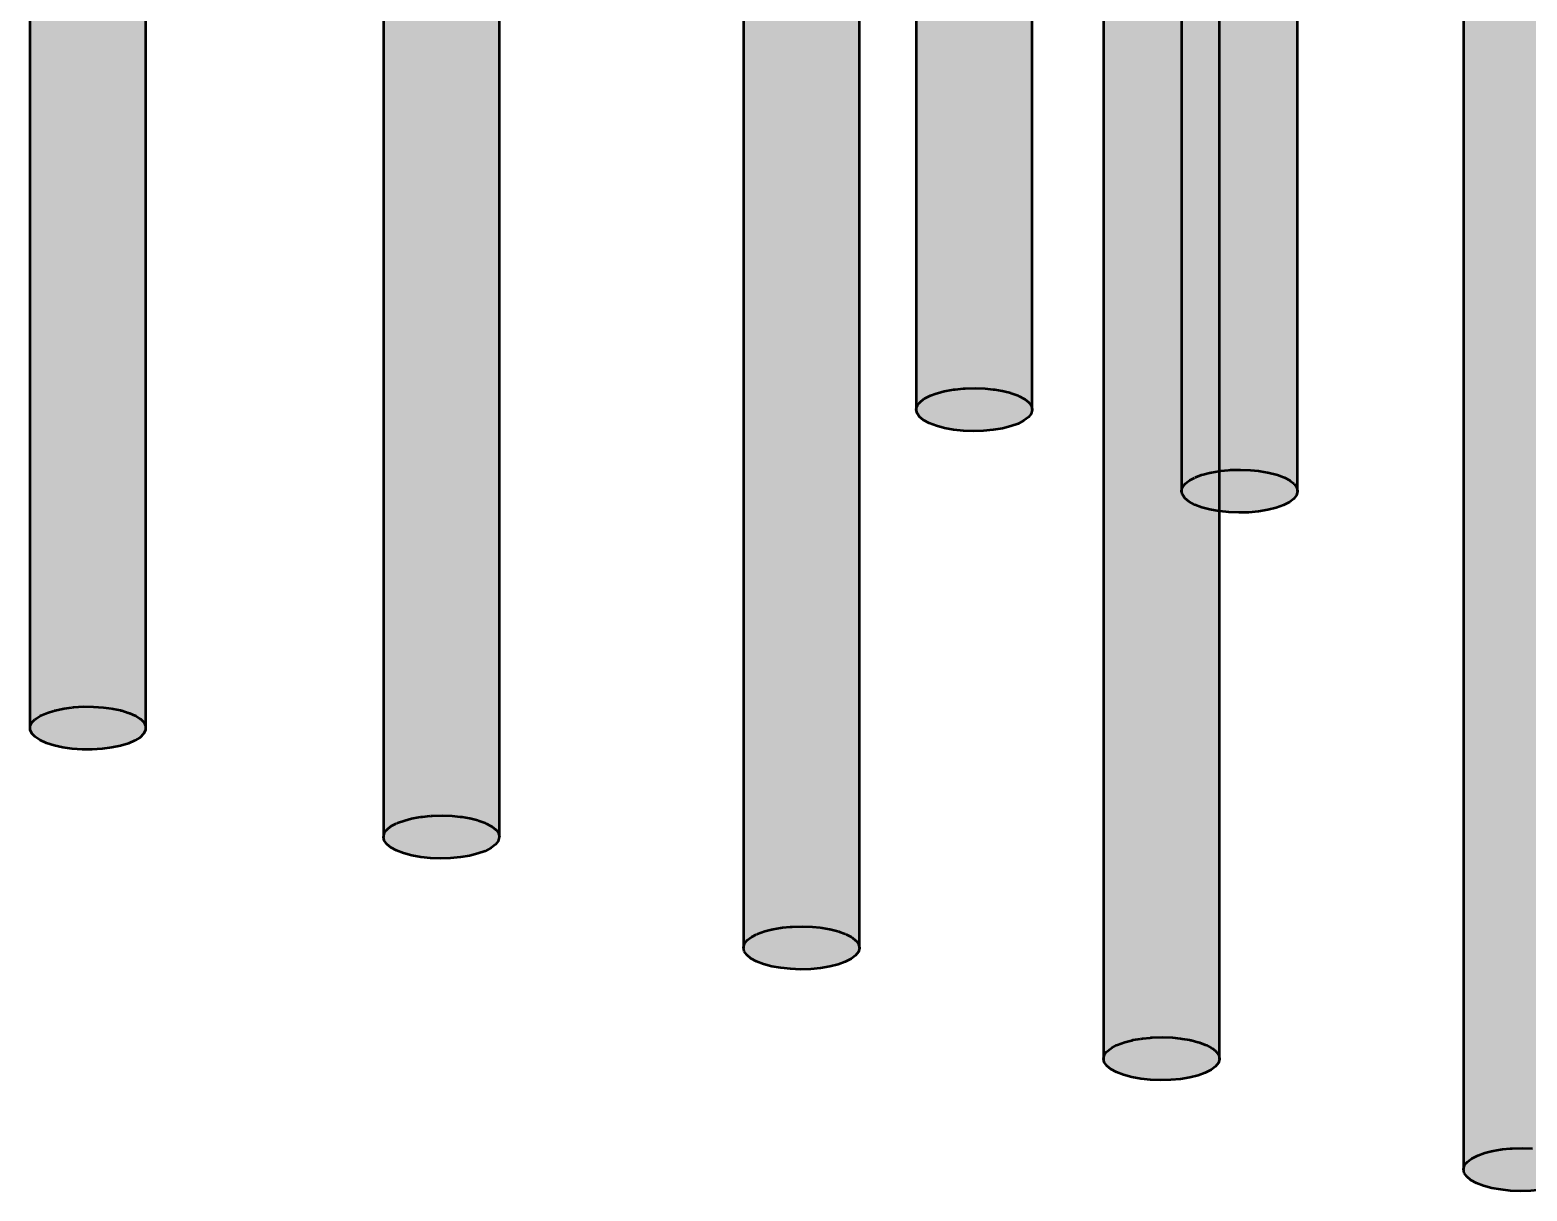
# Model space of a CAD drawing. Header units: metres. Extents: x -902 to -724, y 0 to 650.
# Drawn here: x -898.55 to -888.86, y 575.51 to 583.03 of the extents above; entities that cross this region are included whole.
import ezdxf

# ---------------------------------------------------------------- set-up
doc = ezdxf.new("R2010")
doc.units = ezdxf.units.M
doc.layers.add('D-BDGE-FNDN', color=7, linetype='Continuous', lineweight=50)
doc.layers.add('D-BDGE-FNDN-PILE-CONC', color=7, linetype='Continuous', lineweight=50)

# ---------------------------------------------------------------- blocks, each defined once
blk = doc.blocks.new('01_SFO_FRP_Pile_CastInPlace_CS - CAST-IN-PLACE PILE - 0750-7668704-3D VIEW')
at = {"layer": 'D-BDGE-FNDN', "true_color": 0xc0c0c0, "transparency": 33554647}
for points in [[(-896.1336, 577.6975), (-896.1336, 587.4974), (-896.1791, 587.5147), (-896.2158, 587.5348), (-896.2426, 587.5568), (-896.2586, 587.5803), (-896.2633, 587.6045), (-896.2633, 577.8046), (-896.2586, 577.7805), (-896.2386, 577.7538), (-896.2158, 577.7349), (-896.1791, 577.7149)], [(-895.8938, 577.6637), (-895.8286, 577.6655), (-895.7652, 577.6714), (-895.7056, 577.6813), (-895.6515, 577.6949), (-895.6046, 577.7118), (-895.5664, 577.7314), (-895.5374, 577.7538), (-895.52, 577.7765), (-895.5134, 577.8006), (-895.5134, 587.6004), (-895.52, 587.5763), (-895.5379, 587.553), (-895.5664, 587.5312), (-895.6046, 587.5116), (-895.6515, 587.4948), (-895.7056, 587.4812), (-895.7652, 587.4713), (-895.8286, 587.4653), (-895.8938, 587.4636), (-895.9736, 587.4676), (-896.0217, 587.4726), (-896.0806, 587.4832), (-896.1336, 587.4974), (-896.1336, 577.6975), (-896.0806, 577.6834), (-896.0217, 577.6728), (-895.9588, 577.6662)]]:
    blk.add_hatch(color=9, dxfattribs=at).paths.add_polyline_path(points)
at = {"layer": 'D-BDGE-FNDN-PILE-CONC'}
for p, q in [((-896.2633, 587.4035), (-896.2633, 577.8026)), ((-895.5133, 577.8026), (-895.5133, 587.1725))]:
    blk.add_line(p, q, dxfattribs=at)
at = {"layer": 'D-BDGE-FNDN-PILE-CONC', "color": 253, "true_color": 0xa1a1a1}
for p, q in [((-896.1252, 577.9103), (-896.0823, 577.9215)), ((-896.081, 577.9218), (-896.0711, 577.9239)), ((-896.0711, 577.9239), (-896.0236, 577.9321)), ((-896.022, 577.9324), (-896.0114, 577.9338)), ((-896.0114, 577.9338), (-895.9608, 577.9389)), ((-895.959, 577.939), (-895.948, 577.9397)), ((-895.948, 577.9397), (-895.8829, 577.9415)), ((-895.8829, 577.9415), (-895.8178, 577.939)), ((-895.8178, 577.939), (-895.7667, 577.934)), ((-895.765, 577.9338), (-895.7549, 577.9324)), ((-895.7549, 577.9324), (-895.7067, 577.9241)), ((-895.7052, 577.9238), (-895.6961, 577.9218)), ((-895.6961, 577.9218), (-895.6523, 577.9105)), ((-896.2633, 577.8046), (-896.2597, 577.8218)), ((-896.2597, 577.8219), (-896.2566, 577.8287)), ((-896.2566, 577.8287), (-896.2436, 577.847)), ((-896.2435, 577.8472), (-896.2388, 577.852)), ((-896.2388, 577.852), (-896.217, 577.8695)), ((-896.2166, 577.8698), (-896.2103, 577.8738)), ((-896.2103, 577.8738), (-896.1805, 577.8897)), ((-896.1789, 577.8904), (-896.172, 577.8934)), ((-896.172, 577.8934), (-896.1252, 577.9103)), ((-895.6511, 577.9102), (-895.6431, 577.9077)), ((-895.6431, 577.9077), (-895.6049, 577.8935)), ((-895.604, 577.8932), (-895.5976, 577.8903)), ((-895.5976, 577.8903), (-895.5662, 577.8737)), ((-895.5657, 577.8734), (-895.5609, 577.8703)), ((-895.5609, 577.8703), (-895.5375, 577.8516)), ((-895.5372, 577.8514), (-895.5341, 577.8482)), ((-895.5341, 577.8482), (-895.5195, 577.8277)), ((-895.5194, 577.8276), (-895.5181, 577.8247)), ((-895.5181, 577.8247), (-895.5133, 577.8028))]:
    blk.add_line(p, q, dxfattribs=at)
at = {"layer": 'D-BDGE-FNDN-PILE-CONC'}
for points in [[(-896.1336, 577.6975, 0), (-896.1791, 577.7149, 0), (-896.2158, 577.7349, 0), (-896.2426, 577.757, 0), (-896.2586, 577.7805, 0), (-896.2633, 577.8046, 0)], [(-895.5133, 577.8026, 0), (-895.5134, 577.8006, 0), (-895.52, 577.7765, 0), (-895.5379, 577.7532, 0), (-895.5664, 577.7314, 0), (-895.6046, 577.7118, 0), (-895.6515, 577.6949, 0), (-895.7056, 577.6813, 0), (-895.7652, 577.6714, 0), (-895.8286, 577.6655, 0), (-895.8938, 577.6637, 0), (-895.9588, 577.6662, 0), (-896.0217, 577.6728, 0), (-896.0806, 577.6834, 0), (-896.1336, 577.6975, 0)]]:
    blk.add_polyline3d(points, dxfattribs=at)
blk = doc.blocks.new('01_SFO_FRP_Pile_CastInPlace_CS - CAST-IN-PLACE PILE - 0750-V23-3D VIEW')
at = {"layer": 'D-BDGE-FNDN', "true_color": 0xc0c0c0, "transparency": 33554647}
for points in [[(-893.8031, 576.9796), (-893.8031, 586.7794), (-893.8487, 586.7968), (-893.8854, 586.8168), (-893.9121, 586.8389), (-893.9281, 586.8624), (-893.9329, 586.8865), (-893.9329, 577.0867), (-893.9281, 577.0625), (-893.9121, 577.0391), (-893.8854, 577.017), (-893.8487, 576.997)], [(-893.5634, 576.9458), (-893.4982, 576.9475), (-893.4348, 576.9535), (-893.3752, 576.9634), (-893.3211, 576.977), (-893.2742, 576.9938), (-893.2359, 577.0135), (-893.2075, 577.0353), (-893.1896, 577.0585), (-893.183, 577.0826), (-893.183, 586.8825), (-893.1896, 586.8584), (-893.2075, 586.8351), (-893.2359, 586.8133), (-893.2742, 586.7937), (-893.3211, 586.7768), (-893.3752, 586.7632), (-893.4348, 586.7533), (-893.4982, 586.7474), (-893.5634, 586.7456), (-893.6284, 586.7481), (-893.6913, 586.7547), (-893.7502, 586.7652), (-893.8031, 586.7794), (-893.8031, 576.9796), (-893.7502, 576.9654), (-893.6913, 576.9549), (-893.6284, 576.9483)]]:
    blk.add_hatch(color=9, dxfattribs=at).paths.add_polyline_path(points)
at = {"layer": 'D-BDGE-FNDN-PILE-CONC'}
for p, q in [((-893.9329, 586.6859), (-893.9329, 577.0847)), ((-893.1829, 577.0847), (-893.1829, 586.4549))]:
    blk.add_line(p, q, dxfattribs=at)
at = {"layer": 'D-BDGE-FNDN-PILE-CONC', "color": 253, "true_color": 0xa1a1a1}
for p, q in [((-893.9084, 577.1341), (-893.8866, 577.1515)), ((-893.8862, 577.1518), (-893.8799, 577.1558)), ((-893.8799, 577.1558), (-893.85, 577.1717)), ((-893.8485, 577.1725), (-893.8416, 577.1755)), ((-893.8416, 577.1755), (-893.7947, 577.1923)), ((-893.7947, 577.1923), (-893.7519, 577.2035)), ((-893.7506, 577.2038), (-893.7407, 577.2059)), ((-893.7407, 577.2059), (-893.6932, 577.2142)), ((-893.6916, 577.2144), (-893.681, 577.2158)), ((-893.681, 577.2158), (-893.6304, 577.2209)), ((-893.6286, 577.221), (-893.6176, 577.2218)), ((-893.6176, 577.2218), (-893.5524, 577.2235)), ((-893.5524, 577.2235), (-893.4874, 577.2211)), ((-893.4874, 577.2211), (-893.4362, 577.216)), ((-893.4346, 577.2158), (-893.4245, 577.2144)), ((-893.4245, 577.2144), (-893.3763, 577.2061)), ((-893.3748, 577.2059), (-893.3657, 577.2039)), ((-893.3657, 577.2039), (-893.3219, 577.1926)), ((-893.3207, 577.1922), (-893.3127, 577.1897)), ((-893.3127, 577.1897), (-893.2744, 577.1756)), ((-893.2736, 577.1752), (-893.2672, 577.1724)), ((-893.2672, 577.1724), (-893.2358, 577.1558)), ((-893.2353, 577.1555), (-893.2305, 577.1523)), ((-893.2305, 577.1523), (-893.2071, 577.1337)), ((-893.9329, 577.0867), (-893.9293, 577.1039)), ((-893.9293, 577.1039), (-893.9262, 577.1108)), ((-893.9262, 577.1108), (-893.9132, 577.1291)), ((-893.913, 577.1293), (-893.9084, 577.1341)), ((-893.2068, 577.1334), (-893.2037, 577.1302)), ((-893.2037, 577.1302), (-893.1891, 577.1097)), ((-893.189, 577.1096), (-893.1877, 577.1068)), ((-893.1877, 577.1068), (-893.1829, 577.0848))]:
    blk.add_line(p, q, dxfattribs=at)
at = {"layer": 'D-BDGE-FNDN-PILE-CONC'}
for points in [[(-893.8031, 576.9796, 0), (-893.8487, 576.997, 0), (-893.8854, 577.017, 0), (-893.9121, 577.0391, 0), (-893.9281, 577.0625, 0), (-893.9329, 577.0867, 0)], [(-893.1829, 577.0846, 0), (-893.183, 577.0826, 0), (-893.1896, 577.0585, 0), (-893.2075, 577.0353, 0), (-893.2359, 577.0135, 0), (-893.2742, 576.9938, 0), (-893.3211, 576.977, 0), (-893.3752, 576.9634, 0), (-893.4348, 576.9535, 0), (-893.4982, 576.9475, 0), (-893.5634, 576.9458, 0), (-893.6284, 576.9483, 0), (-893.6913, 576.9549, 0), (-893.7502, 576.9654, 0), (-893.8031, 576.9796, 0)]]:
    blk.add_polyline3d(points, dxfattribs=at)
blk = doc.blocks.new('01_SFO_FRP_Pile_CastInPlace_CS - CAST-IN-PLACE PILE - 0750-V24-3D VIEW')
at = {"layer": 'D-BDGE-FNDN', "true_color": 0xc0c0c0, "transparency": 33554647}
for points in [[(-891.4728, 576.2624), (-891.4728, 586.0623), (-891.5183, 586.0796), (-891.555, 586.0997), (-891.5818, 586.1217), (-891.5978, 586.1452), (-891.6025, 586.1694), (-891.6025, 576.3695), (-891.5978, 576.3454), (-891.5818, 576.3219), (-891.555, 576.2998), (-891.5183, 576.2798)], [(-891.2331, 576.2286), (-891.1679, 576.2304), (-891.1045, 576.2363), (-891.0448, 576.2462), (-890.9908, 576.2598), (-890.9439, 576.2767), (-890.9056, 576.2963), (-890.8771, 576.3181), (-890.8593, 576.3414), (-890.8526, 576.3655), (-890.8526, 586.1653), (-890.8593, 586.1412), (-890.8771, 586.1179), (-890.9056, 586.0961), (-890.9545, 586.0727), (-890.9908, 586.0596), (-891.0601, 586.0435), (-891.1045, 586.0361), (-891.1679, 586.0302), (-891.2331, 586.0285), (-891.2981, 586.0309), (-891.361, 586.0375), (-891.4198, 586.0481), (-891.4728, 586.0623), (-891.4728, 576.2624), (-891.4198, 576.2483), (-891.361, 576.2377), (-891.2981, 576.2311)]]:
    blk.add_hatch(color=9, dxfattribs=at).paths.add_polyline_path(points)
at = {"layer": 'D-BDGE-FNDN-PILE-CONC'}
for p, q in [((-891.6026, 585.9683), (-891.6026, 576.3675)), ((-890.8526, 576.3675), (-890.8526, 585.7373))]:
    blk.add_line(p, q, dxfattribs=at)
at = {"layer": 'D-BDGE-FNDN-PILE-CONC', "color": 253, "true_color": 0xa1a1a1}
for p, q in [((-891.5113, 576.4583), (-891.4644, 576.4752)), ((-891.4644, 576.4752), (-891.4216, 576.4864)), ((-891.4202, 576.4866), (-891.4103, 576.4888)), ((-891.4103, 576.4888), (-891.3629, 576.497)), ((-891.3613, 576.4973), (-891.3507, 576.4987)), ((-891.3507, 576.4987), (-891.3, 576.5038)), ((-891.2982, 576.5039), (-891.2873, 576.5046)), ((-891.2873, 576.5046), (-891.2221, 576.5064)), ((-891.2221, 576.5064), (-891.1571, 576.5039)), ((-891.1571, 576.5039), (-891.1059, 576.4989)), ((-891.1042, 576.4986), (-891.0942, 576.4973)), ((-891.0942, 576.4973), (-891.0459, 576.489)), ((-891.0445, 576.4887), (-891.0353, 576.4867)), ((-891.0353, 576.4867), (-890.9915, 576.4754)), ((-890.9904, 576.4751), (-890.9824, 576.4726)), ((-890.9824, 576.4726), (-890.9441, 576.4584)), ((-891.6025, 576.3695), (-891.599, 576.3867)), ((-891.5989, 576.3868), (-891.5959, 576.3936)), ((-891.5959, 576.3936), (-891.5829, 576.4119)), ((-891.5827, 576.4121), (-891.578, 576.4169)), ((-891.578, 576.4169), (-891.5562, 576.4344)), ((-891.5558, 576.4347), (-891.5496, 576.4387)), ((-891.5496, 576.4387), (-891.5197, 576.4546)), ((-891.5181, 576.4553), (-891.5113, 576.4583)), ((-890.9433, 576.4581), (-890.9368, 576.4552)), ((-890.9368, 576.4552), (-890.9055, 576.4386)), ((-890.905, 576.4383), (-890.9001, 576.4352)), ((-890.9001, 576.4352), (-890.8767, 576.4165)), ((-890.8765, 576.4163), (-890.8734, 576.4131)), ((-890.8734, 576.4131), (-890.8587, 576.3926)), ((-890.8587, 576.3924), (-890.8574, 576.3896)), ((-890.8574, 576.3896), (-890.8526, 576.3677))]:
    blk.add_line(p, q, dxfattribs=at)
at = {"layer": 'D-BDGE-FNDN-PILE-CONC'}
for points in [[(-891.4728, 576.2624, 0), (-891.5183, 576.2798, 0), (-891.555, 576.2998, 0), (-891.5818, 576.3219, 0), (-891.5978, 576.3454, 0), (-891.6025, 576.3695, 0)], [(-890.8526, 576.3675, 0), (-890.8526, 576.3655, 0), (-890.8593, 576.3414, 0), (-890.8771, 576.3181, 0), (-890.9056, 576.2963, 0), (-890.9439, 576.2767, 0), (-890.9908, 576.2598, 0), (-891.0448, 576.2462, 0), (-891.1045, 576.2363, 0), (-891.1679, 576.2304, 0), (-891.2331, 576.2286, 0), (-891.2981, 576.2311, 0), (-891.361, 576.2377, 0), (-891.4198, 576.2483, 0), (-891.4728, 576.2624, 0)]]:
    blk.add_polyline3d(points, dxfattribs=at)
blk = doc.blocks.new('01_SFO_FRP_Pile_CastInPlace_CS - CAST-IN-PLACE PILE - 0750-V25-3D VIEW')
at = {"layer": 'D-BDGE-FNDN', "true_color": 0xc0c0c0, "transparency": 33554647}
for points in [[(-889.1426, 575.545), (-889.1426, 585.3449), (-889.1882, 585.3622), (-889.2249, 585.3823), (-889.2516, 585.4044), (-889.2676, 585.4278), (-889.2724, 585.452), (-889.2724, 575.6521), (-889.2676, 575.628), (-889.2516, 575.6045), (-889.2249, 575.5824), (-889.1882, 575.5624)], [(-888.9029, 575.5113), (-888.8377, 575.513), (-888.7743, 575.5189), (-888.7147, 575.5288), (-888.6606, 575.5424), (-888.6137, 575.5593), (-888.5754, 575.5789), (-888.5469, 575.6007), (-888.5291, 575.624), (-888.5224, 575.6481), (-888.5224, 585.4479), (-888.5291, 585.4238), (-888.5469, 585.4005), (-888.5754, 585.3788), (-888.6137, 585.3591), (-888.6606, 585.3423), (-888.7147, 585.3287), (-888.7743, 585.3188), (-888.8622, 585.3122), (-888.9029, 585.3111), (-888.9679, 585.3135), (-889.0308, 585.3202), (-889.0896, 585.3307), (-889.1426, 585.3449), (-889.1426, 575.545), (-889.0896, 575.5309), (-889.0308, 575.5203), (-888.9679, 575.5137)]]:
    blk.add_hatch(color=9, dxfattribs=at).paths.add_polyline_path(points)
at = {"layer": 'D-BDGE-FNDN-PILE-CONC'}
blk.add_line((-889.2724, 585.2507), (-889.2724, 575.6501), dxfattribs=at)
at = {"layer": 'D-BDGE-FNDN-PILE-CONC', "color": 253, "true_color": 0xa1a1a1}
for p, q in [((-889.0205, 575.7813), (-888.9698, 575.7864)), ((-888.9681, 575.7865), (-888.9571, 575.7872)), ((-888.9571, 575.7872), (-888.8919, 575.789)), ((-888.8919, 575.789), (-888.8269, 575.7865)), ((-889.2657, 575.6762), (-889.2527, 575.6945)), ((-889.2525, 575.6947), (-889.2479, 575.6995)), ((-889.2479, 575.6995), (-889.226, 575.717)), ((-889.2256, 575.7173), (-889.2194, 575.7213)), ((-889.2194, 575.7213), (-889.1895, 575.7372)), ((-889.1879, 575.7379), (-889.1811, 575.7409)), ((-889.1811, 575.7409), (-889.1342, 575.7578)), ((-889.1342, 575.7578), (-889.0914, 575.769)), ((-889.09, 575.7693), (-889.0801, 575.7714)), ((-889.0801, 575.7714), (-889.0327, 575.7796)), ((-889.0311, 575.7799), (-889.0205, 575.7813)), ((-889.2724, 575.6521), (-889.2688, 575.6693)), ((-889.2688, 575.6694), (-889.2657, 575.6762))]:
    blk.add_line(p, q, dxfattribs=at)
at = {"layer": 'D-BDGE-FNDN-PILE-CONC'}
for points in [[(-889.1426, 575.545, 0), (-889.1882, 575.5624, 0), (-889.2249, 575.5824, 0), (-889.2516, 575.6045, 0), (-889.2676, 575.628, 0), (-889.2724, 575.6521, 0)], [(-888.5224, 575.6501, 0), (-888.5224, 575.6481, 0), (-888.5291, 575.624, 0), (-888.5469, 575.6007, 0), (-888.5754, 575.5789, 0), (-888.6137, 575.5593, 0), (-888.6606, 575.5424, 0), (-888.7147, 575.5288, 0), (-888.7743, 575.5189, 0), (-888.8377, 575.513, 0), (-888.9029, 575.5113, 0), (-888.9679, 575.5137, 0), (-889.0308, 575.5203, 0), (-889.0896, 575.5309, 0), (-889.1426, 575.545, 0)]]:
    blk.add_polyline3d(points, dxfattribs=at)
blk = doc.blocks.new('01_SFO_FRP_Pile_CastInPlace_CS - CAST-IN-PLACE PILE - 0750-V32-3D VIEW')
at = {"layer": 'D-BDGE-FNDN', "true_color": 0xc0c0c0, "transparency": 33554647}
h = blk.add_hatch(color=9, dxfattribs=at)
h.paths.add_polyline_path([(-890.9673, 579.9356), (-890.9673, 586.8871), (-891.097, 586.927), (-891.097, 580.0427), (-891.0923, 580.0186), (-891.0763, 579.9951), (-891.0448, 579.9705), (-891.0112, 579.9523), (-890.9908, 579.9446)])
h.paths.add_polyline_path([(-890.9673, 587.2354), (-890.9673, 587.2381), (-891.097, 587.278), (-891.0958, 587.275), (-891.0012, 587.2459)])
h.paths.add_polyline_path([(-890.9673, 587.3171), (-890.9673, 587.3956), (-891.097, 587.4356), (-891.0958, 587.3566), (-891.0016, 587.3276)])
h = blk.add_hatch(color=9, dxfattribs=at)
h.paths.add_polyline_path([(-890.7276, 579.9018), (-890.6624, 579.9036), (-890.599, 579.9095), (-890.5394, 579.9194), (-890.4853, 579.933), (-890.4384, 579.9499), (-890.4001, 579.9695), (-890.3716, 579.9913), (-890.3538, 580.0146), (-890.3471, 580.0387), (-890.3471, 586.6962), (-890.9673, 586.8871), (-890.9673, 579.9356), (-890.9056, 579.9199), (-890.8526, 579.9106), (-890.7926, 579.9043)])
h.paths.add_polyline_path([(-890.3471, 587.0445), (-890.3471, 587.0476), (-890.9673, 587.2381), (-890.9673, 587.2354), (-890.3519, 587.046)])
h.paths.add_polyline_path([(-890.3471, 587.1266), (-890.3471, 587.2047), (-890.9673, 587.3956), (-890.9673, 587.3171), (-890.3519, 587.1281)])
at = {"layer": 'D-BDGE-FNDN-PILE-CONC', "color": 253, "true_color": 0xa1a1a1}
for p, q in [((-891.0971, 585.8126), (-891.0971, 580.0407)), ((-890.8528, 580.1709), (-890.8452, 580.1719)), ((-890.8452, 580.1719), (-890.7945, 580.177)), ((-890.7927, 580.1771), (-890.7818, 580.1778)), ((-890.7818, 580.1778), (-890.7166, 580.1796)), ((-890.7166, 580.1796), (-890.6516, 580.1771)), ((-890.6516, 580.1771), (-890.6004, 580.1721)), ((-890.5987, 580.1718), (-890.5887, 580.1705)), ((-890.5887, 580.1705), (-890.5404, 580.1622)), ((-890.539, 580.1619), (-890.5299, 580.1599)), ((-890.5299, 580.1599), (-890.486, 580.1486)), ((-890.4849, 580.1483), (-890.4769, 580.1458)), ((-890.4769, 580.1458), (-890.4386, 580.1316)), ((-890.4378, 580.1313), (-890.4313, 580.1284)), ((-890.4313, 580.1284), (-890.4, 580.1118)), ((-890.3995, 580.1115), (-890.3946, 580.1084)), ((-890.3946, 580.1084), (-890.3712, 580.0897)), ((-890.371, 580.0895), (-890.3679, 580.0863)), ((-890.3679, 580.0863), (-890.3533, 580.0658)), ((-890.3532, 580.0656), (-890.3519, 580.0628)), ((-890.3519, 580.0628), (-890.3471, 580.0409)), ((-891.0971, 580.0407), (-891.097, 580.0427)), ((-891.0923, 580.0186), (-891.0971, 580.0407)), ((-891.0763, 579.9951), (-891.0923, 580.0186)), ((-891.0496, 579.973), (-891.0763, 579.9951)), ((-891.0128, 579.953), (-891.0496, 579.973)), ((-890.9673, 579.9356), (-891.0113, 579.9523)), ((-890.9143, 579.9214), (-890.9673, 579.9356)), ((-890.8555, 579.9109), (-890.9143, 579.9214)), ((-890.8527, 579.9105), (-890.855, 579.9108))]:
    blk.add_line(p, q, dxfattribs=at)
at = {"layer": 'D-BDGE-FNDN-PILE-CONC'}
blk.add_line((-890.3471, 580.0407), (-890.3471, 585.5817), dxfattribs=at)
at = {"layer": 'D-BDGE-FNDN-PILE-CONC', "color": 9, "true_color": 0xbbbbbb}
for p, q in [((-891.0058, 580.1315), (-890.9689, 580.1453)), ((-890.9679, 580.1456), (-890.9589, 580.1484)), ((-890.9589, 580.1484), (-890.9161, 580.1595)), ((-890.9147, 580.1598), (-890.9056, 580.1618)), ((-890.9048, 580.162), (-890.8574, 580.1702)), ((-890.8555, 580.1705), (-890.8528, 580.1709)), ((-891.097, 580.0427), (-891.0935, 580.0599)), ((-891.0934, 580.06), (-891.0904, 580.0668)), ((-891.0904, 580.0668), (-891.0774, 580.0851)), ((-891.0772, 580.0853), (-891.0726, 580.0901)), ((-891.0726, 580.0901), (-891.0507, 580.1076)), ((-891.0503, 580.1078), (-891.045, 580.1113)), ((-891.0441, 580.1119), (-891.0142, 580.1278)), ((-891.0128, 580.1284), (-891.0058, 580.1315))]:
    blk.add_line(p, q, dxfattribs=at)
at = {"layer": 'D-BDGE-FNDN-PILE-CONC'}
blk.add_polyline3d([(-890.3471, 580.0407, 0), (-890.3471, 580.0387, 0), (-890.3538, 580.0146, 0), (-890.3716, 579.9913, 0), (-890.4001, 579.9695, 0), (-890.4384, 579.9499, 0), (-890.4853, 579.933, 0), (-890.5394, 579.9194, 0), (-890.599, 579.9095, 0), (-890.6624, 579.9036, 0), (-890.7276, 579.9018, 0), (-890.7926, 579.9043, 0), (-890.8527, 579.9105, 0)], dxfattribs=at)
blk = doc.blocks.new('01_SFO_FRP_Pile_CastInPlace_CS - CAST-IN-PLACE PILE - 0750-V41-3D VIEW')
at = {"layer": 'D-BDGE-FNDN', "true_color": 0xc0c0c0, "transparency": 33554647}
h = blk.add_hatch(color=9, dxfattribs=at)
h.paths.add_polyline_path([(-892.6847, 580.463), (-892.6847, 587.4157), (-892.8145, 587.4556), (-892.8145, 580.5701), (-892.8097, 580.546), (-892.7937, 580.5225), (-892.767, 580.5004), (-892.7303, 580.4804)])
h.paths.add_polyline_path([(-892.6847, 587.764), (-892.6847, 587.7658), (-892.7187, 587.7745)])
h.paths.add_polyline_path([(-892.6847, 587.8447), (-892.6847, 587.9241), (-892.8145, 587.9641), (-892.8133, 587.8842), (-892.7102, 587.8525)])
h = blk.add_hatch(color=9, dxfattribs=at)
h.paths.add_polyline_path([(-892.445, 580.4293), (-892.3798, 580.431), (-892.3164, 580.4369), (-892.2568, 580.4468), (-892.2027, 580.4604), (-892.1558, 580.4773), (-892.1175, 580.4969), (-892.0891, 580.5187), (-892.0712, 580.542), (-892.0646, 580.5661), (-892.0646, 587.2248), (-892.6847, 587.4157), (-892.6847, 580.463), (-892.6318, 580.4489), (-892.5729, 580.4383), (-892.51, 580.4317)])
h.paths.add_polyline_path([(-892.0646, 587.5732), (-892.0646, 587.5752), (-892.51, 587.7103), (-892.0693, 587.5746)])
h.paths.add_polyline_path([(-892.0646, 587.6542), (-892.0646, 587.7334), (-892.6847, 587.9241), (-892.6847, 587.8447), (-892.0694, 587.6557)])
at = {"layer": 'D-BDGE-FNDN-PILE-CONC'}
for p, q in [((-892.8145, 586.3415), (-892.8145, 580.5681)), ((-892.0645, 580.5681), (-892.0645, 586.1105))]:
    blk.add_line(p, q, dxfattribs=at)
at = {"layer": 'D-BDGE-FNDN-PILE-CONC', "color": 253, "true_color": 0xa1a1a1}
for p, q in [((-892.79, 580.6175), (-892.7682, 580.635)), ((-892.7678, 580.6353), (-892.7615, 580.6393)), ((-892.7615, 580.6393), (-892.7316, 580.6552)), ((-892.7309, 580.6555), (-892.7232, 580.6589)), ((-892.7232, 580.6589), (-892.6863, 580.6727)), ((-892.6853, 580.673), (-892.6763, 580.6758)), ((-892.6763, 580.6758), (-892.6335, 580.687)), ((-892.6322, 580.6873), (-892.6223, 580.6894)), ((-892.6223, 580.6894), (-892.5748, 580.6976)), ((-892.5732, 580.6979), (-892.5626, 580.6993)), ((-892.5626, 580.6993), (-892.512, 580.7044)), ((-892.5102, 580.7045), (-892.4992, 580.7052)), ((-892.4992, 580.7052), (-892.434, 580.707)), ((-892.434, 580.707), (-892.369, 580.7045)), ((-892.369, 580.7045), (-892.3178, 580.6995)), ((-892.3162, 580.6993), (-892.3061, 580.6979)), ((-892.3061, 580.6979), (-892.2579, 580.6896)), ((-892.2564, 580.6893), (-892.2473, 580.6874)), ((-892.2473, 580.6874), (-892.2035, 580.676)), ((-892.2023, 580.6757), (-892.1943, 580.6732)), ((-892.1943, 580.6732), (-892.156, 580.659)), ((-892.1552, 580.6587), (-892.1488, 580.6558)), ((-892.1488, 580.6558), (-892.1174, 580.6392)), ((-892.1169, 580.6389), (-892.1121, 580.6358)), ((-892.1121, 580.6358), (-892.0887, 580.6171)), ((-892.8145, 580.5701), (-892.8109, 580.5873)), ((-892.8109, 580.5874), (-892.8078, 580.5942)), ((-892.8078, 580.5942), (-892.7948, 580.6125)), ((-892.7946, 580.6127), (-892.79, 580.6175)), ((-892.0884, 580.6169), (-892.0853, 580.6137)), ((-892.0853, 580.6137), (-892.0707, 580.5932)), ((-892.0706, 580.5931), (-892.0693, 580.5902)), ((-892.0693, 580.5902), (-892.0645, 580.5683))]:
    blk.add_line(p, q, dxfattribs=at)
at = {"layer": 'D-BDGE-FNDN-PILE-CONC'}
for points in [[(-892.6847, 580.463, 0), (-892.7303, 580.4804, 0), (-892.767, 580.5004, 0), (-892.7937, 580.5225, 0), (-892.8097, 580.546, 0), (-892.8145, 580.5701, 0)], [(-892.0645, 580.5681, 0), (-892.0646, 580.5661, 0), (-892.0712, 580.542, 0), (-892.0891, 580.5187, 0), (-892.1175, 580.4969, 0), (-892.1558, 580.4773, 0), (-892.2027, 580.4604, 0), (-892.2568, 580.4468, 0), (-892.3164, 580.4369, 0), (-892.3798, 580.431, 0), (-892.445, 580.4293, 0), (-892.51, 580.4317, 0), (-892.5729, 580.4383, 0), (-892.6318, 580.4489, 0), (-892.6847, 580.463, 0)]]:
    blk.add_polyline3d(points, dxfattribs=at)
blk = doc.blocks.new('01_SFO_FRP_Pile_CastInPlace_CS - CAST-IN-PLACE PILE - 0750-V42-3D VIEW')
at = {"layer": 'D-BDGE-FNDN', "true_color": 0xc0c0c0, "transparency": 33554647}
h = blk.add_hatch(color=9, dxfattribs=at)
h.paths.add_polyline_path([(-898.4449, 578.4105), (-898.446, 587.9281), (-898.5504, 587.8911), (-898.5504, 578.4971), (-898.5399, 578.4732), (-898.5183, 578.4503), (-898.4863, 578.4292)])
h.paths.add_polyline_path([(-898.4449, 588.1093), (-898.4449, 588.2103), (-898.4863, 588.2291), (-898.5183, 588.2502), (-898.5399, 588.273), (-898.5504, 588.2969), (-898.5503, 588.1501), (-898.4453, 588.1094)])
blk.add_hatch(color=9, dxfattribs=at).paths.add_polyline_path([(-898.1483, 578.369), (-898.0838, 578.3729), (-898.0221, 578.3809), (-897.9651, 578.3928), (-897.9146, 578.4081), (-897.8719, 578.4265), (-897.8386, 578.4473), (-897.8155, 578.4699), (-897.8033, 578.4937), (-897.8026, 578.5179), (-897.8033, 588.2936), (-897.8155, 588.2698), (-897.8386, 588.2471), (-897.8719, 588.2263), (-897.9146, 588.208), (-897.9812, 588.1893), (-898.0221, 588.1808), (-898.0838, 588.1728), (-898.1483, 588.1689), (-898.2137, 588.1691), (-898.2779, 588.1736), (-898.3391, 588.1822), (-898.3953, 588.1946), (-898.4449, 588.2103), (-898.4443, 588.1091), (-898.2637, 588.0392), (-898.2637, 587.9927), (-898.4449, 587.9285), (-898.4449, 578.4105), (-898.3953, 578.3947), (-898.3391, 578.3824), (-898.2779, 578.3738), (-898.2137, 578.3693)])
at = {"layer": 'D-BDGE-FNDN-PILE-CONC'}
for p, q in [((-898.5515, 587.8908), (-898.5515, 578.5075)), ((-897.8015, 578.5075), (-897.8015, 587.8771))]:
    blk.add_line(p, q, dxfattribs=at)
at = {"layer": 'D-BDGE-FNDN-PILE-CONC', "color": 253, "true_color": 0xa1a1a1}
for p, q in [((-898.4811, 578.5885), (-898.4384, 578.6069)), ((-898.4384, 578.6069), (-898.3969, 578.6199)), ((-898.3957, 578.6202), (-898.3879, 578.6222)), ((-898.3879, 578.6222), (-898.3409, 578.6323)), ((-898.3394, 578.6326), (-898.3309, 578.6341)), ((-898.3309, 578.6341), (-898.2798, 578.641)), ((-898.2781, 578.6412), (-898.2692, 578.6421)), ((-898.2692, 578.6421), (-898.2047, 578.646)), ((-898.2047, 578.646), (-898.1393, 578.6457)), ((-898.1393, 578.6457), (-898.0751, 578.6412)), ((-898.0751, 578.6412), (-898.0234, 578.6343)), ((-898.0219, 578.634), (-898.0139, 578.6327)), ((-898.0139, 578.6327), (-897.9661, 578.6225)), ((-897.9648, 578.6221), (-897.9577, 578.6203)), ((-897.9577, 578.6203), (-897.9152, 578.6071)), ((-897.9142, 578.6068), (-897.9081, 578.6045)), ((-897.9081, 578.6045), (-897.8721, 578.5886)), ((-898.5509, 578.5154), (-898.5496, 578.5213)), ((-898.5496, 578.5213), (-898.5408, 578.5404)), ((-898.5407, 578.5405), (-898.5375, 578.5451)), ((-898.5375, 578.5451), (-898.5193, 578.5638)), ((-898.519, 578.5641), (-898.5144, 578.5677)), ((-898.5144, 578.5677), (-898.4874, 578.5851)), ((-898.4862, 578.5858), (-898.4811, 578.5885)), ((-897.8714, 578.5883), (-897.8667, 578.5858)), ((-897.8667, 578.5858), (-897.8384, 578.5676)), ((-897.838, 578.5673), (-897.8347, 578.5647)), ((-897.8347, 578.5647), (-897.8151, 578.5446)), ((-897.8149, 578.5444), (-897.8131, 578.5418)), ((-897.8131, 578.5418), (-897.803, 578.5198)), ((-897.803, 578.5197), (-897.8026, 578.5179))]:
    blk.add_line(p, q, dxfattribs=at)
at = {"layer": 'D-BDGE-FNDN-PILE-CONC'}
for points in [[(-898.4449, 578.4105, 0), (-898.4863, 578.4292, 0), (-898.5183, 578.4503, 0), (-898.5399, 578.4732, 0), (-898.5504, 578.4971, 0), (-898.5509, 578.5154, 0)], [(-897.8026, 578.5179, 0), (-897.8033, 578.4937, 0), (-897.8155, 578.4699, 0), (-897.8386, 578.4473, 0), (-897.8719, 578.4265, 0), (-897.9146, 578.4081, 0), (-897.9651, 578.3928, 0), (-898.0221, 578.3809, 0), (-898.0838, 578.3729, 0), (-898.1483, 578.369, 0), (-898.2137, 578.3693, 0), (-898.2779, 578.3738, 0), (-898.3391, 578.3824, 0), (-898.3953, 578.3947, 0), (-898.4449, 578.4105, 0)]]:
    blk.add_polyline3d(points, dxfattribs=at)

msp = doc.modelspace()

# ---------------------------------------------------------------- block references
at = {"layer": 'D-BDGE-FNDN', "color": 7, "true_color": 0xfdfdfd}
for name in ['01_SFO_FRP_Pile_CastInPlace_CS - CAST-IN-PLACE PILE - 0750-V41-3D VIEW', '01_SFO_FRP_Pile_CastInPlace_CS - CAST-IN-PLACE PILE - 0750-V32-3D VIEW']:
    msp.add_blockref(name, (0, 0), dxfattribs=at)
at = {"layer": 'D-BDGE-FNDN', "color": 253, "true_color": 0xa1a1a1}
for name in ['01_SFO_FRP_Pile_CastInPlace_CS - CAST-IN-PLACE PILE - 0750-V42-3D VIEW', '01_SFO_FRP_Pile_CastInPlace_CS - CAST-IN-PLACE PILE - 0750-7668704-3D VIEW', '01_SFO_FRP_Pile_CastInPlace_CS - CAST-IN-PLACE PILE - 0750-V23-3D VIEW', '01_SFO_FRP_Pile_CastInPlace_CS - CAST-IN-PLACE PILE - 0750-V24-3D VIEW', '01_SFO_FRP_Pile_CastInPlace_CS - CAST-IN-PLACE PILE - 0750-V25-3D VIEW']:
    msp.add_blockref(name, (0, 0), dxfattribs=at)

doc.saveas('drawing.dxf')
